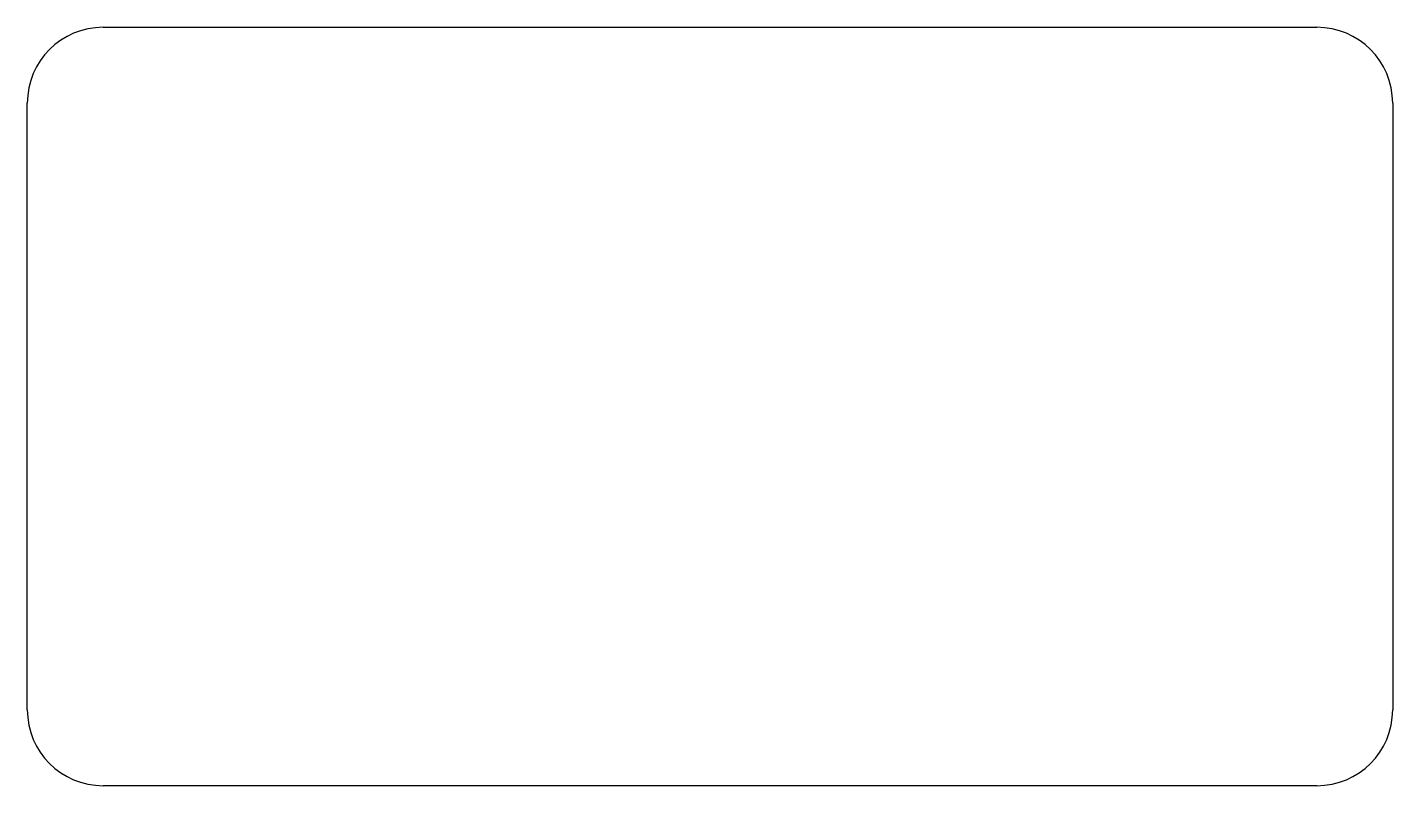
# Model space of a CAD drawing. Header units: millimetres. Extents: x -45 to 45, y -25 to 25.
import ezdxf

# ---------------------------------------------------------------- set-up
doc = ezdxf.new("R2010")
doc.units = ezdxf.units.MM
doc.layers.add('Sketch', color=7, linetype='CONTINUOUS')

msp = doc.modelspace()

# ---------------------------------------------------------------- linework, layer by layer
at = {"layer": 'Sketch'}
for p, q in [((-40, 25), (40, 25)), ((-45, -20), (-45, 20)), ((45, 20), (45, -20)), ((40, -25), (-40, -25))]:
    msp.add_line(p, q, dxfattribs=at)
for centre, start, end in [((-40, 20), 90, 180), ((40, 20), 0, 90), ((-40, -20), 180, -90), ((40, -20), -90, 0)]:
    msp.add_arc(centre, 5, start, end, dxfattribs=at)

doc.saveas('drawing.dxf')
